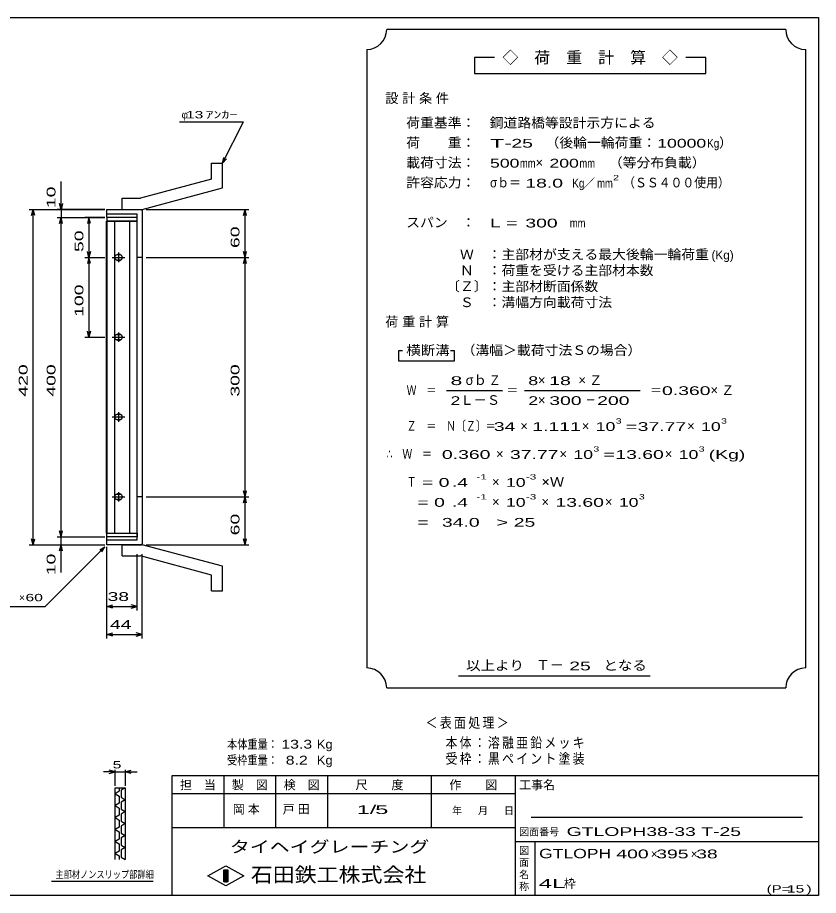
# Model space of a CAD drawing. Units: millimetres, scale not verified, with parts at other scales. Extents: x -910 to 866, y -641 to 527.
# Drawn here: x -138 to 866, y -573 to 527 of the extents above; entities that cross this region are included whole.
import ezdxf
from ezdxf.enums import TextEntityAlignment as Align

# ---------------------------------------------------------------- set-up
doc = ezdxf.new("R2010")
doc.units = ezdxf.units.MM
doc.header["$LTSCALE"] = 5
for name, color, linetype, lineweight in [('0_2', 150, 'Continuous', 25), ('16', 3, 'Continuous', 25), ('19', 6, 'Continuous', 25), ('22', 4, 'Continuous', 25), ('32', 4, 'Continuous', 25), ('54', 2, 'Continuous', 25), ('56', 2, 'Continuous', 25)]:
    doc.layers.add(name, color=color, linetype=linetype, lineweight=lineweight)
doc.styles.add('ベクトル', font='')
doc.styles.get('ベクトル').set_extended_font_data('ベクトル')

msp = doc.modelspace()

# ---------------------------------------------------------------- linework, layer by layer
at = {"layer": '0_2'}
for p, q in [((-864.5, 526.75), (865.5, 526.75)), ((865.5, 526.75), (865.5, -573.25)), ((865.5, -423.25), (55.5, -423.25)), ((55.5, -423.25), (55.5, -573.25)), ((120.5, -423.25), (120.5, -488.25)), ((185.5, -488.25), (185.5, -423.25)), ((250.5, -423.25), (250.5, -488.25)), ((380.5, -488.25), (380.5, -423.25)), ((485.5, -423.25), (485.5, -573.25)), ((485.5, -445.75), (55.5, -445.75)), ((845.5, -475.75), (505.5, -475.75)), ((55.5, -488.25), (485.5, -488.25)), ((485.5, -505.75), (865.5, -505.75)), ((510.5, -573.25), (510.5, -505.75)), ((100.5, -548.75), (123, -536.25)), ((123, -536.25), (145.5, -548.75)), ((123, -561.25), (100.5, -548.75)), ((120.5, -541.25), (125.5, -541.25)), ((120.5, -556.25), (120.5, -541.25)), ((120.5, -541.25), (121.5, -541.25)), ((121.5, -541.25), (121.5, -556.25)), ((122.5, -556.25), (122.5, -541.25)), ((122.5, -541.25), (123.5, -541.25)), ((145.5, -548.75), (123, -561.25)), ((123.5, -541.25), (123.5, -556.25)), ((124.5, -556.25), (124.5, -541.25)), ((124.5, -541.25), (125.5, -541.25)), ((125.5, -541.25), (125.5, -556.25)), ((125.5, -541.25), (125.5, -556.25)), ((125.5, -556.25), (120.5, -556.25)), ((121.5, -556.25), (122.5, -556.25)), ((123.5, -556.25), (124.5, -556.25)), ((865.5, -573.25), (-864.5, -573.25))]:
    msp.add_line(p, q, dxfattribs=at)
at = {"layer": '16'}
for p, q in [((12, 276.25), (-26, 276.25)), ((-26, 276.25), (-26, 271.75)), ((12, 271.75), (12, 276.25)), ((-26.7, -119.25), (-26.7, 271.75)), ((-26.7, 271.75), (-26, 271.75)), ((-26, 271.75), (12, 271.75)), ((-26, 271.75), (-26, -119.25)), ((12, 271.75), (-26, 271.75)), ((-16.5, 271.75), (-16.5, -119.25)), ((2.5, -119.25), (2.5, 271.75)), ((12, -119.25), (12, 271.75)), ((-11.5, 232.25), (-11.5, 220.25)), ((-19.5, 226.25), (-3.5, 226.25)), ((-9.5, 229.25), (-13.5, 229.25)), ((-13.5, 223.25), (-9.5, 223.25)), ((-11.5, 132.25), (-11.5, 120.25)), ((-19.5, 126.25), (-3.5, 126.25)), ((-9.5, 129.25), (-13.5, 129.25)), ((-13.5, 123.25), (-9.5, 123.25)), ((-19.5, 26.25), (-3.5, 26.25)), ((-9.5, 29.25), (-13.5, 29.25)), ((-13.5, 23.25), (-9.5, 23.25)), ((-11.5, 32.25), (-11.5, 20.25)), ((-19.5, -73.75), (-3.5, -73.75)), ((-9.5, -70.75), (-13.5, -70.75)), ((-13.5, -76.75), (-9.5, -76.75)), ((-11.5, -67.75), (-11.5, -79.75)), ((-26, -119.25), (-26.7, -119.25)), ((-26, -119.25), (12, -119.25)), ((-26, -123.75), (-26, -119.25)), ((-26, -119.25), (12, -119.25)), ((12, -119.25), (12, -123.75)), ((12, -123.75), (-26, -123.75))]:
    msp.add_line(p, q, dxfattribs=at)
for centre, radius, start, end in [((-13.5, 226.25), 3, 90, 270), ((-11.5, 226.25), 4, 46.6, 133.4), ((-11.5, 226.25), 4, 226.6, 313.4), ((-9.5, 226.25), 3, 270, 90), ((-13.5, 126.25), 3, 90, 270), ((-11.5, 126.25), 4, 46.6, 133.4), ((-11.5, 126.25), 4, 226.6, 313.4), ((-9.5, 126.25), 3, 270, 90), ((-13.5, 26.25), 3, 90, 270), ((-11.5, 26.25), 4, 46.6, 133.4), ((-11.5, 26.25), 4, 226.6, 313.4), ((-9.5, 26.25), 3, 270, 90), ((-13.5, -73.75), 3, 90, 270), ((-11.5, -73.75), 4, 46.6, 133.4), ((-11.5, -73.75), 4, 226.6, 313.4), ((-9.5, -73.75), 3, 270, 90)]:
    msp.add_arc(centre, radius, start, end, dxfattribs=at)
at = {"layer": '19'}
for p, q in [((105, 344.25), (119, 344.25)), ((105, 324.25), (105, 344.25)), ((119, 313.25), (119, 344.25)), ((105, 324.25), (16, 300.25)), ((18, 286.25), (119, 313.25)), ((-7, 300.25), (16, 300.25)), ((-7, 286.25), (-7, 300.25)), ((-26, 276.25), (-26, 286.25)), ((-26, 286.25), (17, 286.25)), ((-7, 286.25), (18, 286.25)), ((17, 286.25), (18, 285.25)), ((12, 280.25), (-26, 280.25)), ((12, -127.75), (12, 280.25)), ((18, 285.25), (18, -132.75)), ((18, 226.25), (12, 226.25)), ((18, -73.75), (12, -73.75)), ((-26, -133.75), (-26, -123.75)), ((-26, -127.75), (12, -127.75)), ((17, -133.75), (-26, -133.75)), ((-7, -133.75), (18, -133.75)), ((-7, -147.75), (-7, -133.75)), ((18, -132.75), (17, -133.75)), ((119, -160.75), (18, -133.75)), ((-7, -147.75), (16, -147.75)), ((105, -171.75), (16, -147.75)), ((119, -191.75), (119, -160.75)), ((105, -191.75), (105, -171.75)), ((105, -191.75), (119, -191.75))]:
    msp.add_line(p, q, dxfattribs=at)
at = {"layer": '22'}
for p, q in [((65, 396.25), (145, 396.25)), ((119, 344.25), (145, 396.25)), ((119, 344.25), (120.5, 351.55)), ((119, 344.25), (124, 349.75)), ((-83.5, 286.25), (-83.5, 321.25)), ((-123.5, 286.25), (-28.5, 286.25)), ((-120.5, 278.75), (-118.5, 286.25)), ((-116.5, 278.75), (-118.5, 286.25)), ((-118.5, -133.75), (-118.5, 286.25)), ((-28.5, 286.25), (-88.5, 286.25)), ((-83.5, 286.25), (-85.5, 293.75)), ((-81.5, 293.75), (-83.5, 286.25)), ((-83.5, 286.25), (-83.5, 276.25)), ((23, 286.25), (152, 286.25)), ((145, 278.75), (147, 286.25)), ((149, 278.75), (147, 286.25)), ((147, 226.25), (147, 286.25)), ((-88.5, 276.25), (-28.5, 276.25)), ((-85.5, 268.75), (-83.5, 276.25)), ((-81.5, 268.75), (-83.5, 276.25)), ((-83.5, -123.75), (-83.5, 276.25)), ((-28.5, 276.25), (-53.5, 276.25)), ((-48.5, 276.25), (-50.5, 268.75)), ((-46.5, 268.75), (-48.5, 276.25)), ((-48.5, 276.25), (-48.5, 226.25)), ((-48.5, 226.25), (-50.5, 233.75)), ((-46.5, 233.75), (-48.5, 226.25)), ((147, 226.25), (145, 233.75)), ((147, 226.25), (149, 233.75)), ((-53.5, 226.25), (-28.5, 226.25)), ((-48.5, 226.25), (-50.5, 218.75)), ((-46.5, 218.75), (-48.5, 226.25)), ((-48.5, 226.25), (-48.5, 126.25)), ((23, 226.25), (152, 226.25)), ((145, 218.75), (147, 226.25)), ((149, 218.75), (147, 226.25)), ((147, -73.75), (147, 226.25)), ((-48.5, 126.25), (-50.5, 133.75)), ((-46.5, 133.75), (-48.5, 126.25)), ((-53.5, 126.25), (-28.5, 126.25)), ((23, -73.75), (152, -73.75)), ((147, -73.75), (145, -66.25)), ((145, -81.25), (147, -73.75)), ((147, -73.75), (149, -66.25)), ((149, -81.25), (147, -73.75)), ((147, -133.75), (147, -73.75)), ((-83.5, -123.75), (-85.5, -116.25)), ((-83.5, -123.75), (-81.5, -116.25)), ((-118.5, -133.75), (-120.5, -126.25)), ((-118.5, -133.75), (-116.5, -126.25)), ((-88.5, -123.75), (-28.5, -123.75)), ((-83.5, -133.75), (-83.5, -123.75)), ((147, -133.75), (145, -126.25)), ((147, -133.75), (149, -126.25)), ((-123.5, -133.75), (-28.5, -133.75)), ((-103.5, -211.25), (-28.5, -136.25)), ((-88.5, -133.75), (-28.5, -133.75)), ((-85.5, -141.25), (-83.5, -133.75)), ((-81.5, -141.25), (-83.5, -133.75)), ((-83.5, -168.75), (-83.5, -133.75)), ((-35, -140.25), (-28.5, -136.25)), ((-32.5, -142.75), (-28.5, -136.25)), ((-26, -216.25), (-26, -136.25)), ((-26, -251.25), (-26, -136.25)), ((23, -133.75), (152, -133.75)), ((12, -216.25), (12, -145.75)), ((18, -251.25), (18, -145.75)), ((-203.5, -211.25), (-103.5, -211.25)), ((-26, -211.25), (-18.5, -209.25)), ((-18.5, -213.25), (-26, -211.25)), ((-26, -211.25), (12, -211.25)), ((12, -211.25), (4.5, -209.25)), ((4.5, -213.25), (12, -211.25)), ((-26, -246.25), (-18.5, -244.25)), ((-18.5, -248.25), (-26, -246.25)), ((-26, -246.25), (18, -246.25)), ((18, -246.25), (10.5, -244.25)), ((10.5, -248.25), (18, -246.25))]:
    msp.add_line(p, q, dxfattribs=at)
at = {"layer": '32'}
for p, q in [((-15.5, -418.25), (-23, -416.25)), ((-15.5, -435.75), (-15.5, -415.75)), ((-3, -415.75), (-3, -435.75)), ((-3, -418.25), (4.5, -416.25)), ((-15.5, -418.25), (-30.5, -418.25)), ((-23, -420.25), (-15.5, -418.25)), ((-15.5, -418.25), (-3, -418.25)), ((4.5, -420.25), (-3, -418.25)), ((-3, -418.25), (12, -418.25)), ((-15.5, -438.25), (-3, -438.25)), ((-15.5, -528.25), (-15.5, -438.25)), ((-10.5, -438.25), (-10.5, -442.75)), ((-3, -438.25), (-8, -441.25)), ((-3, -438.25), (-3, -528.25)), ((-10.5, -442.75), (-15.5, -445.75)), ((-15.5, -445.75), (-10.5, -448.75)), ((-10.5, -448.75), (-10.5, -457.75)), ((-8, -441.25), (-8, -450.25)), ((-8, -450.25), (-3, -453.25)), ((-10.5, -457.75), (-15.5, -460.75)), ((-15.5, -460.75), (-10.5, -463.75)), ((-3, -453.25), (-8, -456.25)), ((-8, -456.25), (-8, -465.25)), ((-10.5, -472.75), (-15.5, -475.75)), ((-10.5, -463.75), (-10.5, -472.75)), ((-8, -465.25), (-3, -468.25)), ((-3, -468.25), (-8, -471.25)), ((-8, -471.25), (-8, -480.25)), ((-15.5, -475.75), (-10.5, -478.75)), ((-10.5, -478.75), (-10.5, -487.75)), ((-8, -480.25), (-3, -483.25)), ((-3, -483.25), (-8, -486.25)), ((-10.5, -487.75), (-15.5, -490.75)), ((-15.5, -490.75), (-10.5, -493.75)), ((-10.5, -493.75), (-10.5, -502.75)), ((-8, -486.25), (-8, -495.25)), ((-10.5, -502.75), (-15.5, -505.75)), ((-15.5, -505.75), (-10.5, -508.75)), ((-8, -495.25), (-3, -498.25)), ((-3, -498.25), (-8, -501.25)), ((-8, -501.25), (-8, -510.25)), ((-10.5, -508.75), (-10.5, -517.75)), ((-8, -510.25), (-3, -513.25)), ((-3, -513.25), (-8, -516.25)), ((-8, -516.25), (-8, -525.25)), ((-10.5, -517.75), (-15.5, -520.75)), ((-15.5, -520.75), (-10.5, -523.75)), ((-10.5, -523.75), (-10.5, -528.25)), ((-8, -525.25), (-3, -528.25)), ((32, -555.75), (-95.5, -555.75))]:
    msp.add_line(p, q, dxfattribs=at)
at = {"layer": '56', "color": 4}
for p, q in [((824.5, 511.75), (324.5, 511.75)), ((299.5, 486.75), (299.5, -288.25)), ((849.5, -288.25), (849.5, 486.75)), ((459.5, 476.75), (434.5, 476.75)), ((434.5, 476.75), (434.5, 456.75)), ((724.5, 476.75), (699.5, 476.75)), ((724.5, 456.75), (724.5, 476.75)), ((434.5, 456.75), (724.5, 456.75)), ((344.5, 109.25), (339.5, 109.25)), ((339.5, 109.25), (339.5, 96.75)), ((409.5, 109.25), (404.5, 109.25)), ((409.5, 96.75), (409.5, 109.25)), ((339.5, 96.75), (409.5, 96.75)), ((399.5, 59.25), (469.5, 59.25)), ((497, 59.25), (642, 59.25)), ((414.5, -298.25), (654.5, -298.25)), ((324.5, -313.25), (824.5, -313.25))]:
    msp.add_line(p, q, dxfattribs=at)
for centre, start, end in [((299.5, 511.75), 270, 0), ((849.5, 511.75), 180, 270), ((299.5, -313.25), 0, 90), ((849.5, -313.25), 90, 180)]:
    msp.add_arc(centre, 25, start, end, dxfattribs=at)

# ---------------------------------------------------------------- texts
at = {"layer": '0_2', "style": 'ベクトル'}
for s, height, p in [('担\u3000当', 11, (65.5, -434.75)), ('製\u3000図', 11, (130.5, -434.75)), ('検\u3000図', 11, (195.5, -434.75)), ('尺\u3000\u3000度', 11, (285.5, -434.75)), ('作\u3000\u3000図', 11, (403, -434.75)), ('工事名', 11, (490.5, -434.75)), ('年', 9.16, (406.5, -467)), ('月', 9.16, (439, -467)), ('日', 9.16, (471.5, -467)), ('図面番号', 9.164, (490.5, -493.5)), ('図', 9.16, (490.5, -517)), ('面', 9.16, (490.5, -532)), ('名', 9.16, (490.5, -547)), ('称', 9.16, (490.5, -562))]:
    msp.add_text(s, height=height, dxfattribs=at).set_placement(p, align=Align.MIDDLE_LEFT)
at = {"layer": '0_2', "color": 222, "style": 'ベクトル'}
for s, height, width, p in [('タイヘイグレーチング', 14.66, 1.25, (128, -512.25)), ('石田鉄工株式会社', 18.33, 1.1, (154.25, -547.25))]:
    msp.add_text(s, height=height, dxfattribs=dict(at, width=width)).set_placement(p, align=Align.MIDDLE_LEFT)
at = {"layer": '22', "color": 2, "style": 'ベクトル'}
for s, height, p in [('φ', 9.16, (67.5, 405)), ('×', 9.16, (-136, -200)), ('×', 11, (655.5, -521.25)), ('×', 11, (705.5, -521.25)), ('枠', 11, (546.5, -558.25))]:
    msp.add_text(s, height=height, dxfattribs=at).set_placement(p, align=Align.MIDDLE_LEFT)
for s, height, width, p in [(' 13 ', 9.164, 1.6, (67.5, 405)), ('ｱﾝｶｰ', 9.164, 1.6, (97.5, 405)), (' 60 ', 9.164, 1.6, (-133.5, -200)), (' 38 ', 11, 1.65, (-32, -198.75)), (' 44 ', 11, 1.65, (-29, -233.75)), ('本体重量：', 11, 0.85, (124.5, -383.75)), (' 13.3', 11, 1.35, (187, -383.75)), ('Kg', 11, 1.1, (237, -383.75)), ('受枠重量：', 11, 0.85, (124.5, -403.75)), ('  8.2', 11, 1.35, (187, -403.75)), ('Kg', 11, 1.1, (237, -403.75)), ('GTLOPH', 11.73, 1.4, (515.5, -520.75)), (' 400 ', 11, 1.65, (605.5, -521.25)), (' 395 ', 11, 1.65, (655.5, -521.25)), (' 38 ', 11, 1.65, (705.5, -521.25)), ('4L', 11, 2.05, (515, -558.25)), ('(P=', 9.164, 1.55, (800.5, -565)), (' 15 ', 9.164, 1.6, (820.5, -565)), (')', 9.16, 1.6, (850.5, -565))]:
    msp.add_text(s, height=height, dxfattribs=dict(at, width=width)).set_placement(p, align=Align.MIDDLE_LEFT)
at = {"layer": '22', "color": 2, "style": 'ベクトル', "width": 1.65}
for s, p in [(' 10 ', (-96, 281.25)), (' 60 ', (134.5, 231.25)), (' 50 ', (-61, 226.25)), (' 100 ', (-61, 145)), (' 420 ', (-131, 45)), (' 400 ', (-96, 45)), (' 300 ', (134.5, 45)), (' 60 ', (134.5, -128.75)), (' 10 ', (-96, -178.75))]:
    msp.add_text(s, height=11, rotation=90, dxfattribs=at).set_placement(p, align=Align.MIDDLE_LEFT)
at = {"layer": '22', "color": 2, "char_height": 11, "attachment_point": 4, "style": 'ベクトル'}
for s, insert in [('\\T1.25;岡本\u3000', (131.75, -465.75)), ('\\T1.25;戸田\u3000', (194.25, -465.75))]:
    msp.add_mtext(s, dxfattribs=dict(at, insert=insert))
at = {"layer": '32', "color": 2, "style": 'ベクトル'}
for s, width, p in [(' 5 ', 1.6, (-24.25, -409.5)), ('主部材ノンスリップ部詳細', 0.8, (-90.5, -547))]:
    msp.add_text(s, height=9.164, dxfattribs=dict(at, width=width)).set_placement(p, align=Align.MIDDLE_LEFT)
at = {"layer": '54', "style": 'ベクトル'}
for s, width, p in [('1/', 2, (287, -465.75)), (' 5 ', 2, (302, -465.75)), ('GTLOPH38-33 T-25            ', 1.65, (550, -493.25))]:
    msp.add_text(s, height=11, dxfattribs=dict(at, width=width)).set_placement(p, align=Align.MIDDLE_LEFT)
at = {"layer": '54', "char_height": 12.83, "attachment_point": 4, "style": 'ベクトル'}
for s, insert in [('\\T1.2;\\W0.85;＜表面処理＞', (373.25, -357.5)), ('\\T1.19;\\W0.85;本体：溶融亜鉛メッキ', (398.25, -382.5)), ('\\T1.19;\\W0.85;受枠：黒ペイント塗装', (398.25, -402.5))]:
    msp.add_mtext(s, dxfattribs=dict(at, insert=insert))
at = {"layer": '56', "style": 'ベクトル'}
for s, height, p in [('◇\u3000荷\u3000重\u3000計\u3000算\u3000◇', 14.66, (469.5, 476.75)), ('）', 12.1, (741, 370)), ('×', 12.1, (511, 345)), ('／', 11, (570.75, 319.25)), ('(Kg)', 11, (731.5, 229.25)), ('σｂ', 12.1, (423.5, 72.5)), ('×', 12.1, (514, 72.5)), ('Ｌ－Ｓ', 12.1, (417, 47.5)), ('×', 12.1, (514, 47.5)), ('×', 12.1, (492, 15)), ('×', 12.1, (569, 15)), ('×', 12.1, (701, 15)), ('×', 12.1, (461.5, -20)), ('×', 12.1, (541, -20)), ('×', 12.1, (673, -20)), ('×', 12.1, (456.5, -55)), ('×', 12.1, (456.5, -80)), ('×', 12.1, (518.5, -80)), ('×', 12.1, (598, -80)), ('Ｔ－', 12.83, (511.5, -284.5))]:
    msp.add_text(s, height=height, dxfattribs=at).set_placement(p, align=Align.MIDDLE_LEFT)
for s, height, width, p in [('荷重基準：\u3000', 12.1, 1.05, (349, 395)), ('鋼道路橋等設計示方による', 12.1, 1.05, (453.5, 395)), ('荷\u3000\u3000重：\u3000', 12.1, 1.05, (349, 370)), ('T-', 11, 2, (454, 369.25)), (' 25 ', 11, 1.65, (474, 369.25)), ('（後輪一輪荷重：', 12.1, 1.05, (523.5, 370)), ('10000', 11, 1.5, (663.5, 369.25)), ('Kg', 11, 0.85, (726, 369.25)), ('載荷寸法：\u3000', 12.1, 1.05, (349, 345)), ('\u3000（等分布負載）', 12.1, 1.05, (585.5, 345)), ('500', 11, 1.5, (454, 344.25)), ('mm', 11, 0.8, (491.5, 344.25)), ('200', 11, 1.5, (528.5, 344.25)), ('mm', 11, 0.8, (566, 344.25)), ('許容応力：\u3000', 12.1, 1.05, (349, 320)), ('σｂ＝', 12.1, 0.9, (454, 320)), (' 18.0', 11, 1.65, (491.5, 319.25)), ('Kg', 11, 0.85, (557, 319.25)), ('mm', 11, 0.8, (588.25, 319.25)), ('2', 6.6, 1.5, (608.25, 326.25)), ('（ＳＳ４００使用）', 12.1, 0.9, (620.75, 320)), ('スパン\u3000：\u3000', 12.1, 1.05, (349, 270)), ('L =', 11, 1.65, (454, 269.25)), (' 300 ', 11, 1.65, (491.5, 269.25)), ('mm', 11, 0.8, (554, 269.25)), ('\u3000Ｗ\u3000：主部材が支える最大後輪一輪荷重', 12.1, 1.05, (399, 230)), ('\u3000Ｎ\u3000：荷重を受ける主部材本数', 12.1, 1.05, (399, 210)), ('〔Ｚ〕：主部材断面係数', 12.1, 1.05, (399, 190)), ('\u3000Ｓ\u3000：溝幅方向載荷寸法', 12.1, 1.05, (399, 170)), ('横断溝', 12.1, 1.1, (349, 110)), ('\u3000（溝幅＞載荷寸法Ｓの場合）', 12.1, 1.05, (401, 110)), ('8', 11, 1.8, (404.5, 71.75)), ('Ｚ', 12.1, 0.9, (452.5, 72.5)), ('8', 11, 1.5, (502, 71.75)), (' 18 ', 11, 1.65, (521.5, 71.75)), ('Ｗ\u3000＝', 12.1, 0.75, (349.5, 60)), ('＝', 12.1, 0.9, (474.5, 60)), ('＝', 12.1, 0.9, (654.5, 60)), ('0.360', 11, 1.65, (669.5, 59.25)), ('2', 11, 1.5, (404.5, 46.75)), ('2', 11, 1.5, (502, 46.75)), (' 300 ', 11, 1.65, (521.5, 46.75)), ('－', 12.1, 0.75, (574, 47.5)), (' 200 ', 11, 1.65, (581.5, 46.75)), ('Ｚ\u3000＝\u3000Ｎ〔Ｚ〕＝', 12.1, 0.75, (349.5, 15)), ('3', 6.6, 1.5, (611.5, 21.25)), ('3', 6.6, 1.5, (743.5, 21.25)), (' 34 ', 11, 1.65, (452, 14.25)), ('1.111', 11, 1.65, (507, 14.25)), ('10', 11, 1.5, (586.5, 14.25)), ('=', 11, 1.7, (624, 14.25)), ('37.77', 11, 1.65, (639, 14.25)), ('10', 11, 1.5, (718.5, 14.25)), ('3', 6.6, 1.5, (583.5, -13.75)), ('3', 6.6, 1.5, (715.5, -13.75)), ('∴\u3000Ｗ\u3000＝', 12.1, 0.75, (324.5, -20)), (' 0.360', 11, 1.65, (387, -20.75)), ('37.77', 11, 1.65, (479, -20.75)), ('10', 11, 1.5, (558.5, -20.75)), ('=', 11, 1.7, (596, -20.75)), ('13.60', 11, 1.65, (611, -20.75)), ('10', 11, 1.5, (690.5, -20.75)), ('(Kg)', 11, 1.65, (728, -20.75)), ('Ｔ', 12.1, 0.75, (349.5, -55)), (' = 0', 11, 1.65, (362, -55.75)), (' .4 ', 11, 1.65, (399.5, -55.75)), ('-1', 6.598, 1.65, (437, -48.75)), ('10', 11, 1.5, (474, -55.75)), ('-3', 6.598, 1.65, (499, -48.75)), ('×Ｗ', 12.1, 1.1, (518.5, -55)), ('  = 0', 11, 1.65, (349.5, -80.75)), (' .4 ', 11, 1.65, (399.5, -80.75)), ('-1', 6.598, 1.65, (437, -73.75)), ('10', 11, 1.5, (474, -80.75)), ('-3', 6.598, 1.65, (499, -73.75)), ('13.60', 11, 1.65, (536, -80.75)), ('10', 11, 1.5, (615.5, -80.75)), ('3', 6.6, 1.5, (640.5, -73.75)), ('  =', 11, 1.65, (349.5, -105.75)), (' 34.0', 11, 1.65, (387, -105.75)), ('>', 11, 1.7, (462, -105.75)), (' 25 ', 11, 1.65, (477, -105.75)), ('以上より\u3000', 12.1, 1.1, (424, -285)), (' 25 ', 11, 1.65, (546.5, -285.75)), ('となる', 12.1, 1.1, (596, -285))]:
    msp.add_text(s, height=height, dxfattribs=dict(at, width=width)).set_placement(p, align=Align.MIDDLE_LEFT)
at = {"layer": '56', "char_height": 12.1, "attachment_point": 4, "style": 'ベクトル'}
for s, insert in [('\\T1.28;設計条件', (322.75, 425)), ('\\T1.28;荷重計算', (322.75, 145)), ('\\T1.42;×Ｚ', (564.75, 72.5)), ('\\T1.42;×Ｚ', (730.25, 60))]:
    msp.add_mtext(s, dxfattribs=dict(at, insert=insert))

doc.saveas('drawing.dxf')
